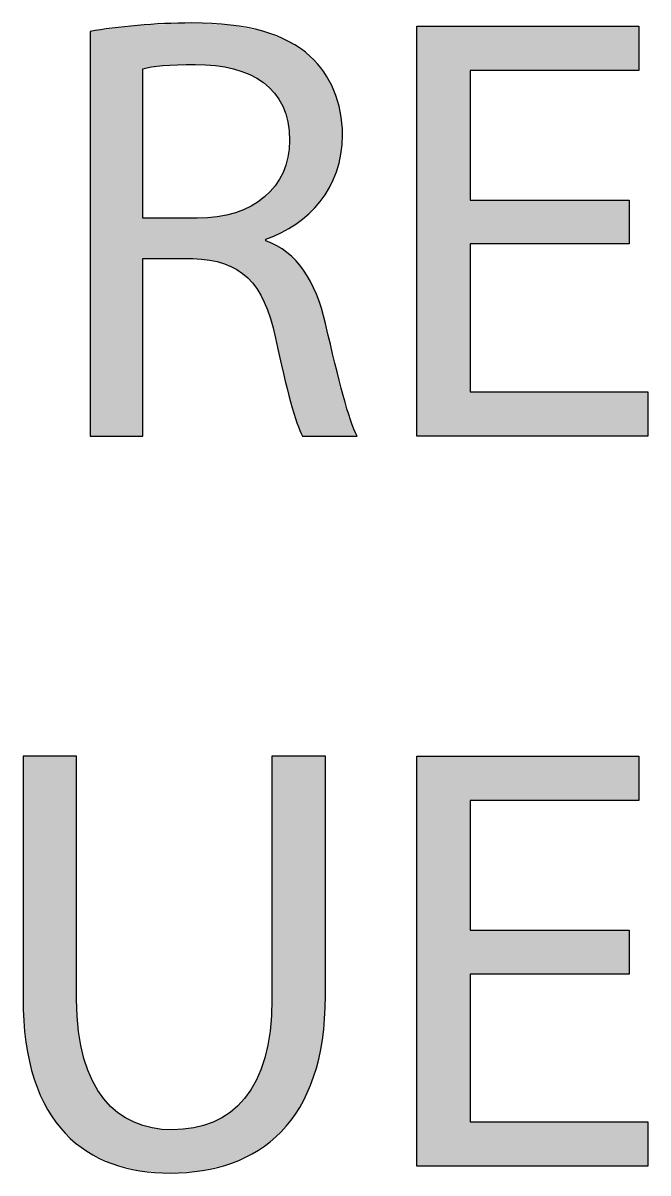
# Model space of a CAD drawing. Extents: x 0 to 360, y -268 to 0.
# Drawn here: x 150.81 to 153.89, y -210.71 to -205.04 of the extents above; entities that cross this region are included whole.
import ezdxf

# ---------------------------------------------------------------- set-up
doc = ezdxf.new("R2010")
doc.units = 0
doc.layers.add('LAYER_1', color=7, linetype='CONTINUOUS')

# ---------------------------------------------------------------- blocks, each defined once
blk = doc.blocks.new('*U166')
at = {"layer": 'LAYER_1', "color": 250}
for points in [[(151.3733, -207.0806), (151.1398, -205.0865), (151.3733, -205.0565)], [(151.4006, -207.0806), (151.3733, -205.0565), (151.4006, -205.0553)], [(151.4421, -205.2612), (151.4006, -205.0553), (151.4421, -205.0534)], [(151.4992, -205.2545), (151.4421, -205.0534), (151.4992, -205.0508)], [(151.5714, -205.25), (151.4992, -205.0508), (151.5714, -205.0476)], [(151.6405, -205.2488), (151.5714, -205.0476), (151.6405, -205.0445)], [(151.6584, -205.2485), (151.6584, -205.0455), (151.6674, -205.2489)], [(151.6674, -205.2489), (151.6674, -205.0459), (151.7185, -205.2517)], [(151.7185, -205.2517), (151.7185, -205.0486), (151.7296, -205.2523)], [(151.7296, -205.2523), (151.7296, -205.0492), (151.7576, -205.2538)], [(151.7576, -205.2538), (151.7576, -205.0507), (151.7671, -205.2552)], [(151.7671, -205.2552), (151.7671, -205.0512), (151.8018, -205.2604)], [(151.8018, -205.2604), (151.8018, -205.053), (151.8038, -205.2607)], [(151.8038, -205.2607), (151.8038, -205.0531), (151.813, -205.2627)], [(151.813, -205.2627), (151.813, -205.0536), (151.8322, -205.2669)], [(151.8322, -205.2669), (151.8322, -205.0546), (151.8475, -205.2703)], [(151.8475, -205.2703), (151.8475, -205.0576), (151.8563, -205.273)], [(151.8563, -205.273), (151.8563, -205.0593), (151.8638, -205.2753)], [(151.8638, -205.2753), (151.8638, -205.0607), (151.8885, -205.2828)], [(151.8885, -205.2828), (151.8885, -205.0655), (151.8967, -205.2861)], [(151.8967, -205.2861), (151.8967, -205.067), (151.9168, -205.2942)], [(151.9168, -205.2942), (151.9168, -205.0709), (151.9268, -205.2982)], [(151.9268, -205.2982), (151.9268, -205.0728), (151.9342, -205.3021)], [(151.9342, -205.3021), (151.9342, -205.0742), (151.9614, -205.3162)], [(151.9614, -205.3162), (151.9614, -205.0795), (151.9621, -205.3166)], [(151.9621, -205.3166), (151.9621, -205.0796), (151.9686, -205.3209)], [(151.9686, -205.3209), (151.9686, -205.0809), (151.9913, -205.336)], [(151.9913, -205.336), (151.9913, -205.0852), (151.9943, -205.3379)], [(151.9943, -205.3379), (151.9943, -205.0864), (151.9986, -205.3416)], [(151.9986, -205.3416), (151.9986, -205.0881), (151.9999, -205.3426)], [(151.9999, -205.3426), (151.9999, -205.0886), (152.0062, -205.348)], [(152.0062, -205.348), (152.0062, -205.0912), (152.0233, -205.3624)], [(152.0233, -205.3624), (152.0233, -205.0979), (152.0279, -205.3673)], [(152.0279, -205.3673), (152.0279, -205.0997), (152.0293, -205.3688)], [(152.0293, -205.3688), (152.0293, -205.1003), (152.0489, -205.3899)], [(152.0489, -205.3899), (152.0489, -205.108), (152.0525, -205.3949)], [(152.0525, -205.3949), (152.0525, -205.1095), (152.0543, -205.3974)], [(152.0543, -205.3974), (152.0543, -205.1102), (152.0608, -205.4065)], [(152.0608, -205.4065), (152.0608, -205.1128), (152.071, -205.4206)], [(152.071, -205.4206), (152.071, -205.1168), (152.0736, -205.4255)], [(152.0736, -205.4255), (152.0736, -205.1178), (152.0827, -205.4423)], [(152.0827, -205.4423), (152.0827, -205.1214), (152.0894, -205.4545)], [(152.0894, -205.4545), (152.0894, -205.1241), (152.0912, -205.4592)], [(152.0912, -205.4592), (152.0912, -205.1248), (152.1039, -205.4917)], [(152.1039, -205.4917), (152.1039, -205.1298), (152.105, -205.4958)], [(152.105, -205.4958), (152.105, -205.1303), (152.1099, -205.5146)], [(152.1099, -205.5146), (152.1099, -205.1322), (152.1145, -205.5322)], [(152.1145, -205.5322), (152.1145, -205.134), (152.115, -205.5356)], [(152.115, -205.5356), (152.115, -205.1342), (152.121, -205.576)], [(152.121, -205.576), (152.121, -205.1366), (152.1211, -205.5789)], [(152.1211, -205.5789), (152.1211, -205.1366), (152.1211, -205.5792)], [(152.1211, -205.5792), (152.1211, -205.1366), (152.1232, -205.6233)], [(152.1232, -206.0537), (152.1211, -205.6654), (152.1232, -205.6233)], [(152.1145, -206.0587), (152.1099, -205.7256), (152.1145, -205.708)], [(152.115, -206.0584), (152.1145, -205.708), (152.115, -205.706)], [(152.121, -206.055), (152.115, -205.706), (152.121, -205.6665)], [(152.1211, -206.0549), (152.121, -205.6665), (152.1211, -205.6656)], [(152.1211, -206.0549), (152.1211, -205.6656), (152.1211, -205.6654)], [(152.1039, -206.0649), (152.0912, -205.7806), (152.1039, -205.7472)], [(152.105, -206.0643), (152.1039, -205.7472), (152.105, -205.7444)], [(152.1099, -206.0614), (152.105, -205.7444), (152.1099, -205.7256)], [(152.071, -206.0821), (152.0608, -205.8338), (152.071, -205.8186)], [(152.0736, -206.081), (152.071, -205.8186), (152.0736, -205.8146)], [(152.0827, -206.0773), (152.0736, -205.8146), (152.0827, -205.797)], [(152.0894, -206.0734), (152.0827, -205.797), (152.0894, -205.7841)], [(152.0912, -206.0723), (152.0894, -205.7841), (152.0912, -205.7806)], [(152.0233, -206.102), (152.0062, -205.8957), (152.0233, -205.8796)], [(152.0279, -206.1), (152.0233, -205.8796), (152.0279, -205.8752)], [(152.0293, -206.0995), (152.0279, -205.8752), (152.0293, -205.8736)], [(152.0489, -206.0913), (152.0293, -205.8736), (152.0489, -205.8504)], [(152.0525, -206.0898), (152.0489, -205.8504), (152.0525, -205.8461)], [(152.0543, -206.0891), (152.0525, -205.8461), (152.0543, -205.8435)], [(152.0608, -206.0864), (152.0543, -205.8435), (152.0608, -205.8338)], [(151.9614, -206.3533), (151.9342, -205.9465), (151.9614, -205.9299)], [(151.9621, -206.3545), (151.9614, -205.9299), (151.9621, -205.9295)], [(151.9614, -206.3533), (151.9614, -205.9299), (151.9621, -206.3545)], [(151.9686, -206.3663), (151.9621, -205.9295), (151.9686, -205.9255)], [(151.9621, -206.3545), (151.9621, -205.9295), (151.9686, -206.3663)], [(151.9913, -206.4069), (151.9686, -205.9255), (151.9913, -205.9082)], [(151.9686, -206.3663), (151.9686, -205.9255), (151.9913, -206.4069)], [(151.9943, -206.4123), (151.9913, -205.9082), (151.9943, -205.906)], [(151.9913, -206.4069), (151.9913, -205.9082), (151.9943, -206.4123)], [(151.9986, -206.42), (151.9943, -205.906), (151.9986, -205.9027)], [(151.9943, -206.4123), (151.9943, -205.906), (151.9986, -206.42)], [(151.9999, -206.4234), (151.9986, -205.9027), (151.9999, -205.9017)], [(151.9986, -206.42), (151.9986, -205.9027), (151.9999, -206.4234)], [(152.0062, -206.4402), (151.9999, -205.9017), (152.0062, -205.8957)], [(151.9999, -206.4234), (151.9999, -205.9017), (152.0062, -206.4402)], [(151.7576, -206.2198), (151.7296, -206.0041), (151.7576, -206.0011)], [(151.7671, -206.2222), (151.7576, -206.0011), (151.7671, -206)], [(151.7576, -206.2198), (151.7576, -206.0011), (151.7671, -206.2222)], [(151.8018, -206.2308), (151.7671, -206), (151.8018, -205.9935)], [(151.7671, -206.2222), (151.7671, -206), (151.8018, -206.2308)], [(151.8038, -206.2318), (151.8018, -205.9935), (151.8038, -205.9932)], [(151.8018, -206.2308), (151.8018, -205.9935), (151.8038, -206.2318)], [(151.813, -206.236), (151.8038, -205.9932), (151.813, -205.9914)], [(151.8038, -206.2318), (151.8038, -205.9932), (151.813, -206.236)], [(151.8322, -206.245), (151.813, -205.9914), (151.8322, -205.9862)], [(151.813, -206.236), (151.813, -205.9914), (151.8322, -206.245)], [(151.8475, -206.252), (151.8322, -205.9862), (151.8475, -205.982)], [(151.8322, -206.245), (151.8322, -205.9862), (151.8475, -206.252)], [(151.8563, -206.2561), (151.8475, -205.982), (151.8563, -205.9796)], [(151.8475, -206.252), (151.8475, -205.982), (151.8563, -206.2561)], [(151.8638, -206.2596), (151.8563, -205.9796), (151.8638, -205.9767)], [(151.8563, -206.2561), (151.8563, -205.9796), (151.8638, -206.2596)], [(151.8885, -206.2785), (151.8638, -205.9767), (151.8885, -205.9676)], [(151.8638, -206.2596), (151.8638, -205.9767), (151.8885, -206.2785)], [(151.8967, -206.2848), (151.8885, -205.9676), (151.8967, -205.9645)], [(151.8885, -206.2785), (151.8885, -205.9676), (151.8967, -206.2848)], [(151.9168, -206.3002), (151.8967, -205.9645), (151.9168, -205.9549)], [(151.8967, -206.2848), (151.8967, -205.9645), (151.9168, -206.3002)], [(151.9268, -206.3121), (151.9168, -205.9549), (151.9268, -205.9501)], [(151.9168, -206.3002), (151.9168, -205.9549), (151.9268, -206.3121)], [(151.9342, -206.3209), (151.9268, -205.9501), (151.9342, -205.9465)], [(151.9268, -206.3121), (151.9268, -205.9501), (151.9342, -206.3209)], [(151.9342, -206.3209), (151.9342, -205.9465), (151.9614, -206.3533)], [(151.6466, -206.2048), (151.6466, -206.0071), (151.6584, -206.206)], [(151.6584, -206.206), (151.6584, -206.0071), (151.6674, -206.2068)], [(151.7185, -206.2118), (151.6674, -206.0071), (151.7185, -206.0053)], [(151.6674, -206.2068), (151.6674, -206.0071), (151.7185, -206.2118)], [(151.7296, -206.2128), (151.7185, -206.0053), (151.7296, -206.0041)], [(151.7185, -206.2118), (151.7185, -206.0053), (151.7296, -206.2128)], [(151.7296, -206.2128), (151.7296, -206.0041), (151.7576, -206.2198)], [(152.0062, -206.4402), (152.0062, -206.118), (152.0233, -206.4853)], [(152.0233, -206.4853), (152.0233, -206.1256), (152.0279, -206.4974)], [(152.0279, -206.4974), (152.0279, -206.1277), (152.0293, -206.5011)], [(152.0293, -206.5011), (152.0293, -206.1283), (152.0489, -206.5768)], [(152.0489, -206.5768), (152.0489, -206.137), (152.0525, -206.5907)], [(152.0525, -206.5907), (152.0525, -206.1386), (152.0543, -206.5976)], [(152.0543, -206.5976), (152.0543, -206.1394), (152.0608, -206.6253)], [(152.0608, -206.6253), (152.0608, -206.1423), (152.071, -206.6685)], [(152.071, -206.6685), (152.071, -206.1491), (152.0736, -206.6798)], [(152.0736, -206.6798), (152.0736, -206.1508), (152.0827, -206.7185)], [(152.0827, -206.7185), (152.0827, -206.1569), (152.0894, -206.7467)], [(152.0894, -206.7467), (152.0894, -206.1612), (152.0912, -206.7544)], [(152.0912, -206.7544), (152.0912, -206.1624), (152.1039, -206.8086)], [(152.1039, -206.8086), (152.1039, -206.1709), (152.105, -206.8132)], [(152.105, -206.8132), (152.105, -206.1716), (152.1099, -206.8341)], [(152.1099, -206.8341), (152.1099, -206.1749), (152.1145, -206.8536)], [(152.1145, -206.8536), (152.1145, -206.1791), (152.115, -206.8558)], [(152.115, -206.8558), (152.115, -206.1796), (152.121, -206.8811)], [(152.121, -206.8811), (152.121, -206.185), (152.1211, -206.8816)], [(152.1211, -206.8816), (152.1211, -206.1852), (152.1211, -206.8817)], [(152.1211, -206.8817), (152.1211, -206.1852), (152.1232, -206.8904)], [(152.1232, -206.8904), (152.1232, -206.1871), (152.1281, -206.9111)], [(152.1281, -206.9111), (152.1281, -206.1916), (152.1538, -206.9971)], [(152.1538, -206.9971), (152.1538, -206.2153), (152.1538, -206.9972)], [(152.1538, -206.9972), (152.1538, -206.2153), (152.1592, -207.0153)], [(152.1592, -207.0153), (152.1592, -206.222), (152.1862, -207.0806)]]:
    blk.add_solid(points, dxfattribs=at)
at = {"layer": 'LAYER_1', "color": 250, "extrusion": (0, 0, -1)}
for points in [[(-151.1398, -207.0806), (-151.1398, -205.0865), (-151.3733, -207.0806)], [(-151.3733, -207.0806), (-151.3733, -205.0565), (-151.4006, -207.0806)], [(-151.4006, -205.2698), (-151.4006, -205.0553), (-151.4421, -205.2612)], [(-151.4421, -205.2612), (-151.4421, -205.0534), (-151.4992, -205.2545)], [(-151.4992, -205.2545), (-151.4992, -205.0508), (-151.5714, -205.25)], [(-151.5714, -205.25), (-151.5714, -205.0476), (-151.6405, -205.2488)], [(-151.6405, -205.2488), (-151.6405, -205.0445), (-151.6466, -205.2487)], [(-151.6466, -205.2487), (-151.6405, -205.0445), (-151.6466, -205.0448)], [(-151.6466, -205.2487), (-151.6466, -205.0448), (-151.6584, -205.2485)], [(-151.6584, -205.2485), (-151.6466, -205.0448), (-151.6584, -205.0455)], [(-151.6674, -205.2489), (-151.6584, -205.0455), (-151.6674, -205.0459)], [(-151.7185, -205.2517), (-151.6674, -205.0459), (-151.7185, -205.0486)], [(-151.7296, -205.2523), (-151.7185, -205.0486), (-151.7296, -205.0492)], [(-151.7576, -205.2538), (-151.7296, -205.0492), (-151.7576, -205.0507)], [(-151.7671, -205.2552), (-151.7576, -205.0507), (-151.7671, -205.0512)], [(-151.8018, -205.2604), (-151.7671, -205.0512), (-151.8018, -205.053)], [(-151.8038, -205.2607), (-151.8018, -205.053), (-151.8038, -205.0531)], [(-151.813, -205.2627), (-151.8038, -205.0531), (-151.813, -205.0536)], [(-151.8322, -205.2669), (-151.813, -205.0536), (-151.8322, -205.0546)], [(-151.8475, -205.2703), (-151.8322, -205.0546), (-151.8475, -205.0576)], [(-151.8563, -205.273), (-151.8475, -205.0576), (-151.8563, -205.0593)], [(-151.8638, -205.2753), (-151.8563, -205.0593), (-151.8638, -205.0607)], [(-151.8885, -205.2828), (-151.8638, -205.0607), (-151.8885, -205.0655)], [(-151.8967, -205.2861), (-151.8885, -205.0655), (-151.8967, -205.067)], [(-151.9168, -205.2942), (-151.8967, -205.067), (-151.9168, -205.0709)], [(-151.9268, -205.2982), (-151.9168, -205.0709), (-151.9268, -205.0728)], [(-151.9342, -205.3021), (-151.9268, -205.0728), (-151.9342, -205.0742)], [(-151.9614, -205.3162), (-151.9342, -205.0742), (-151.9614, -205.0795)], [(-151.9621, -205.3166), (-151.9614, -205.0795), (-151.9621, -205.0796)], [(-151.9686, -205.3209), (-151.9621, -205.0796), (-151.9686, -205.0809)], [(-151.9913, -205.336), (-151.9686, -205.0809), (-151.9913, -205.0852)], [(-151.9943, -205.3379), (-151.9913, -205.0852), (-151.9943, -205.0864)], [(-151.9986, -205.3416), (-151.9943, -205.0864), (-151.9986, -205.0881)], [(-151.9999, -205.3426), (-151.9986, -205.0881), (-151.9999, -205.0886)], [(-152.0062, -205.348), (-151.9999, -205.0886), (-152.0062, -205.0912)], [(-152.0233, -205.3624), (-152.0062, -205.0912), (-152.0233, -205.0979)], [(-152.0279, -205.3673), (-152.0233, -205.0979), (-152.0279, -205.0997)], [(-152.0293, -205.3688), (-152.0279, -205.0997), (-152.0293, -205.1003)], [(-152.0489, -205.3899), (-152.0293, -205.1003), (-152.0489, -205.108)], [(-152.0525, -205.3949), (-152.0489, -205.108), (-152.0525, -205.1095)], [(-152.0543, -205.3974), (-152.0525, -205.1095), (-152.0543, -205.1102)], [(-152.0608, -205.4065), (-152.0543, -205.1102), (-152.0608, -205.1128)], [(-152.071, -205.4206), (-152.0608, -205.1128), (-152.071, -205.1168)], [(-152.0736, -205.4255), (-152.071, -205.1168), (-152.0736, -205.1178)], [(-152.0827, -205.4423), (-152.0736, -205.1178), (-152.0827, -205.1214)], [(-152.0894, -205.4545), (-152.0827, -205.1214), (-152.0894, -205.1241)], [(-152.0912, -205.4592), (-152.0894, -205.1241), (-152.0912, -205.1248)], [(-152.1039, -205.4917), (-152.0912, -205.1248), (-152.1039, -205.1298)], [(-152.105, -205.4958), (-152.1039, -205.1298), (-152.105, -205.1303)], [(-152.1099, -205.5146), (-152.105, -205.1303), (-152.1099, -205.1322)], [(-152.1145, -205.5322), (-152.1099, -205.1322), (-152.1145, -205.134)], [(-152.115, -205.5356), (-152.1145, -205.134), (-152.115, -205.1342)], [(-152.121, -205.576), (-152.115, -205.1342), (-152.121, -205.1366)], [(-152.1211, -205.5789), (-152.121, -205.1366), (-152.1211, -205.1366)], [(-152.1211, -205.5792), (-152.1211, -205.1366), (-152.1211, -205.1366)], [(-152.1232, -205.6233), (-152.1211, -205.1366), (-152.1232, -205.1381)], [(-152.1232, -206.0537), (-152.1232, -205.1381), (-152.1281, -206.0508)], [(-152.1281, -206.0508), (-152.1232, -205.1381), (-152.1281, -205.1415)], [(-152.1281, -206.0508), (-152.1281, -205.1415), (-152.1538, -206.0358)], [(-152.1538, -206.0358), (-152.1281, -205.1415), (-152.1538, -205.1594)], [(-152.1538, -206.0358), (-152.1538, -205.1594), (-152.1538, -206.0358)], [(-152.1538, -206.0358), (-152.1538, -205.1594), (-152.1538, -205.1594)], [(-152.1538, -206.0358), (-152.1538, -205.1594), (-152.1592, -206.0315)], [(-152.1592, -206.0315), (-152.1538, -205.1594), (-152.1592, -205.1632)], [(-152.1592, -206.0315), (-152.1592, -205.1632), (-152.1862, -206.0101)], [(-152.1862, -206.0101), (-152.1592, -205.1632), (-152.1862, -205.182)], [(-152.1862, -206.0101), (-152.1862, -205.182), (-152.1926, -206.0051)], [(-152.1926, -206.0051), (-152.1862, -205.182), (-152.1926, -205.1864)], [(-152.1926, -206.0051), (-152.1926, -205.1864), (-152.218, -205.9849)], [(-152.218, -205.9849), (-152.1926, -205.1864), (-152.218, -205.2042)], [(-152.218, -205.9849), (-152.218, -205.2042), (-152.2252, -205.9772)], [(-152.2252, -205.9772), (-152.218, -205.2042), (-152.2252, -205.2092)], [(-152.2252, -205.9772), (-152.2252, -205.2092), (-152.2555, -205.9446)], [(-152.2555, -205.9446), (-152.2252, -205.2092), (-152.2555, -205.2439)], [(-152.2555, -205.9446), (-152.2555, -205.2439), (-152.2738, -205.9248)], [(-152.2738, -205.9248), (-152.2555, -205.2439), (-152.2738, -205.2649)], [(-152.2738, -205.9248), (-152.2738, -205.2649), (-152.2917, -205.898)], [(-152.2917, -205.898), (-152.2738, -205.2649), (-152.2917, -205.2854)], [(-152.2917, -205.898), (-152.2917, -205.2854), (-152.3001, -205.8853)], [(-152.3001, -205.8853), (-152.2917, -205.2854), (-152.3001, -205.3008)], [(-152.3001, -205.8853), (-152.3001, -205.3008), (-152.3198, -205.8557)], [(-152.3198, -205.8557), (-152.3001, -205.3008), (-152.3198, -205.3369)], [(-152.3198, -205.8557), (-152.3198, -205.3369), (-152.3416, -205.8066)], [(-152.3416, -205.8066), (-152.3198, -205.3369), (-152.3416, -205.377)], [(-152.3416, -205.8066), (-152.3416, -205.377), (-152.3545, -205.7778)], [(-152.3545, -205.7778), (-152.3416, -205.377), (-152.3545, -205.4196)], [(-152.3545, -205.7778), (-152.3545, -205.4196), (-152.3731, -205.7043)], [(-152.3731, -205.7043), (-152.3545, -205.4196), (-152.3731, -205.4814)], [(-152.3731, -205.7043), (-152.3731, -205.4814), (-152.3764, -205.6913)], [(-152.3764, -205.6913), (-152.3731, -205.4814), (-152.3764, -205.5161)], [(-152.3764, -205.6913), (-152.3764, -205.5161), (-152.384, -205.5964)], [(-152.1145, -206.0587), (-152.1145, -205.708), (-152.115, -206.0584)], [(-152.115, -206.0584), (-152.115, -205.706), (-152.121, -206.055)], [(-152.121, -206.055), (-152.121, -205.6665), (-152.1211, -206.0549)], [(-152.1211, -206.0549), (-152.1211, -205.6654), (-152.1232, -206.0537)], [(-152.1211, -206.0549), (-152.1211, -205.6656), (-152.1211, -206.0549)], [(-152.1039, -206.0649), (-152.1039, -205.7472), (-152.105, -206.0643)], [(-152.105, -206.0643), (-152.105, -205.7444), (-152.1099, -206.0614)], [(-152.1099, -206.0614), (-152.1099, -205.7256), (-152.1145, -206.0587)], [(-152.071, -206.0821), (-152.071, -205.8186), (-152.0736, -206.081)], [(-152.0736, -206.081), (-152.0736, -205.8146), (-152.0827, -206.0773)], [(-152.0827, -206.0773), (-152.0827, -205.797), (-152.0894, -206.0734)], [(-152.0894, -206.0734), (-152.0894, -205.7841), (-152.0912, -206.0723)], [(-152.0912, -206.0723), (-152.0912, -205.7806), (-152.1039, -206.0649)], [(-152.0233, -206.102), (-152.0233, -205.8796), (-152.0279, -206.1)], [(-152.0279, -206.1), (-152.0279, -205.8752), (-152.0293, -206.0995)], [(-152.0293, -206.0995), (-152.0293, -205.8736), (-152.0489, -206.0913)], [(-152.0489, -206.0913), (-152.0489, -205.8504), (-152.0525, -206.0898)], [(-152.0525, -206.0898), (-152.0525, -205.8461), (-152.0543, -206.0891)], [(-152.0543, -206.0891), (-152.0543, -205.8435), (-152.0608, -206.0864)], [(-152.0608, -206.0864), (-152.0608, -205.8338), (-152.071, -206.0821)], [(-152.0062, -206.109), (-152.0062, -205.8957), (-152.0233, -206.102)], [(-151.4006, -206.2048), (-151.4006, -206.0071), (-151.4421, -206.2048)], [(-151.4421, -206.2048), (-151.4006, -206.0071), (-151.4421, -206.0071)], [(-151.4421, -206.2048), (-151.4421, -206.0071), (-151.4992, -206.2048)], [(-151.4992, -206.2048), (-151.4421, -206.0071), (-151.4992, -206.0071)], [(-151.4992, -206.2048), (-151.4992, -206.0071), (-151.5714, -206.2048)], [(-151.5714, -206.2048), (-151.4992, -206.0071), (-151.5714, -206.0071)], [(-151.5714, -206.2048), (-151.5714, -206.0071), (-151.6405, -206.2048)], [(-151.6405, -206.2048), (-151.5714, -206.0071), (-151.6405, -206.0071)], [(-151.6405, -206.2048), (-151.6405, -206.0071), (-151.6466, -206.2048)], [(-151.6466, -206.2048), (-151.6405, -206.0071), (-151.6466, -206.0071)], [(-151.6584, -206.206), (-151.6466, -206.0071), (-151.6584, -206.0071)], [(-151.6674, -206.2068), (-151.6584, -206.0071), (-151.6674, -206.0071)], [(-152.0233, -206.4853), (-152.0062, -206.118), (-152.0233, -206.1256)], [(-152.0279, -206.4974), (-152.0233, -206.1256), (-152.0279, -206.1277)], [(-152.0293, -206.5011), (-152.0279, -206.1277), (-152.0293, -206.1283)], [(-152.0489, -206.5768), (-152.0293, -206.1283), (-152.0489, -206.137)], [(-152.0525, -206.5907), (-152.0489, -206.137), (-152.0525, -206.1386)], [(-152.0543, -206.5976), (-152.0525, -206.1386), (-152.0543, -206.1394)], [(-152.0608, -206.6253), (-152.0543, -206.1394), (-152.0608, -206.1423)], [(-152.071, -206.6685), (-152.0608, -206.1423), (-152.071, -206.1491)], [(-152.0736, -206.6798), (-152.071, -206.1491), (-152.0736, -206.1508)], [(-152.0827, -206.7185), (-152.0736, -206.1508), (-152.0827, -206.1569)], [(-152.0894, -206.7467), (-152.0827, -206.1569), (-152.0894, -206.1612)], [(-152.0912, -206.7544), (-152.0894, -206.1612), (-152.0912, -206.1624)], [(-152.1039, -206.8086), (-152.0912, -206.1624), (-152.1039, -206.1709)], [(-152.105, -206.8132), (-152.1039, -206.1709), (-152.105, -206.1716)], [(-152.1099, -206.8341), (-152.105, -206.1716), (-152.1099, -206.1749)], [(-152.1145, -206.8536), (-152.1099, -206.1749), (-152.1145, -206.1791)], [(-152.115, -206.8558), (-152.1145, -206.1791), (-152.115, -206.1796)], [(-152.121, -206.8811), (-152.115, -206.1796), (-152.121, -206.185)], [(-152.1211, -206.8816), (-152.121, -206.185), (-152.1211, -206.1852)], [(-152.1211, -206.8817), (-152.1211, -206.1852), (-152.1211, -206.1852)], [(-152.1232, -206.8904), (-152.1211, -206.1852), (-152.1232, -206.1871)], [(-152.1281, -206.9111), (-152.1232, -206.1871), (-152.1281, -206.1916)], [(-152.1538, -206.9971), (-152.1281, -206.1916), (-152.1538, -206.2153)], [(-152.1538, -206.9972), (-152.1538, -206.2153), (-152.1538, -206.2153)], [(-152.1592, -207.0153), (-152.1538, -206.2153), (-152.1592, -206.222)], [(-152.1862, -207.0806), (-152.1592, -206.222), (-152.1862, -206.2554)], [(-152.1862, -207.0806), (-152.1862, -206.2554), (-152.1926, -207.0806)], [(-152.1926, -207.0806), (-152.1862, -206.2554), (-152.1926, -206.2633)], [(-152.1926, -207.0806), (-152.1926, -206.2633), (-152.218, -207.0806)], [(-152.218, -207.0806), (-152.1926, -206.2633), (-152.218, -206.311)], [(-152.218, -207.0806), (-152.218, -206.311), (-152.2252, -207.0806)], [(-152.2252, -207.0806), (-152.218, -206.311), (-152.2252, -206.3243)], [(-152.2252, -207.0806), (-152.2252, -206.3243), (-152.2555, -207.0806)], [(-152.2555, -207.0806), (-152.2252, -206.3243), (-152.2555, -206.3811)], [(-152.2555, -207.0806), (-152.2555, -206.3811), (-152.2738, -207.0806)], [(-152.2738, -207.0806), (-152.2555, -206.3811), (-152.2738, -206.4407)], [(-152.2738, -207.0806), (-152.2738, -206.4407), (-152.2917, -207.0806)], [(-152.2917, -207.0806), (-152.2738, -206.4407), (-152.2917, -206.4986)], [(-152.2917, -207.0806), (-152.2917, -206.4986), (-152.3001, -207.0806)], [(-152.3001, -207.0806), (-152.2917, -206.4986), (-152.3001, -206.5259)], [(-152.3001, -207.0806), (-152.3001, -206.5259), (-152.3198, -207.0806)], [(-152.3198, -207.0806), (-152.3001, -206.5259), (-152.3198, -206.6061)], [(-152.3198, -207.0806), (-152.3198, -206.6061), (-152.3416, -207.0806)], [(-152.3416, -207.0806), (-152.3198, -206.6061), (-152.3416, -206.6949)], [(-152.3416, -207.0806), (-152.3416, -206.6949), (-152.3545, -207.0806)], [(-152.3545, -207.0806), (-152.3416, -206.6949), (-152.3545, -206.7471)], [(-152.3545, -207.0806), (-152.3545, -206.7471), (-152.3731, -207.0806)], [(-152.3731, -207.0806), (-152.3545, -206.7471), (-152.3731, -206.8227)], [(-152.3731, -207.0806), (-152.3731, -206.8227), (-152.3764, -207.0806)], [(-152.3764, -207.0806), (-152.3731, -206.8227), (-152.3764, -206.8361)], [(-152.3764, -207.0806), (-152.3764, -206.8361), (-152.384, -207.0806)], [(-152.384, -207.0806), (-152.3764, -206.8361), (-152.384, -206.8671)], [(-152.384, -207.0806), (-152.384, -206.8671), (-152.3871, -207.0806)], [(-152.3871, -207.0806), (-152.384, -206.8671), (-152.3871, -206.8797)], [(-152.3871, -207.0806), (-152.3871, -206.8797), (-152.4232, -207.0806)], [(-152.4232, -207.0806), (-152.3871, -206.8797), (-152.4232, -207.0007)], [(-152.4232, -207.0806), (-152.4232, -207.0007), (-152.456, -207.0806)]]:
    blk.add_solid(points, dxfattribs=at)
blk = doc.blocks.new('*U167')
at = {"layer": 'LAYER_1', "color": 250, "extrusion": (0, 0, -1)}
for points in [[(-152.7498, -207.0806), (-152.7498, -205.0597), (-153.0137, -207.0806)], [(-153.0137, -207.0806), (-152.7498, -205.0597), (-153.0137, -205.0597)], [(-153.7963, -205.2788), (-153.7963, -205.0597), (-153.8444, -205.2788)], [(-153.8444, -205.2788), (-153.7963, -205.0597), (-153.8444, -205.0597)], [(-153.7963, -207.0806), (-153.7963, -206.8614), (-153.8444, -207.0806)], [(-153.8444, -207.0806), (-153.7963, -206.8614), (-153.8444, -206.8614)], [(-153.8444, -207.0806), (-153.8444, -206.8614), (-153.8893, -207.0806)], [(-153.8893, -207.0806), (-153.8444, -206.8614), (-153.8893, -206.8614)]]:
    blk.add_solid(points, dxfattribs=at)
at = {"layer": 'LAYER_1', "color": 250}
for points in [[(153.0137, -205.2788), (153.0137, -205.0597), (153.7963, -205.2788)], [(153.7963, -205.2788), (153.0137, -205.0597), (153.7963, -205.0597)], [(153.0137, -206.1332), (153.0137, -205.9168), (153.7963, -206.1332)], [(153.7963, -206.1332), (153.0137, -205.9168), (153.7963, -205.9168)], [(153.0137, -207.0806), (153.0137, -206.8614), (153.7963, -207.0806)], [(153.7963, -207.0806), (153.0137, -206.8614), (153.7963, -206.8614)]]:
    blk.add_solid(points, dxfattribs=at)
blk = doc.blocks.new('*U182')
at = {"layer": 'LAYER_1', "color": 250}
for points in [[(150.8096, -209.8483), (150.8096, -208.6577), (150.8238, -210.0663)], [(150.8238, -210.0663), (150.8238, -208.6577), (150.8648, -210.2489)], [(150.8648, -210.2489), (150.8648, -208.6577), (150.8946, -210.3276)], [(150.8946, -210.3276), (150.8946, -208.6577), (150.9301, -210.3983)], [(150.9301, -210.3983), (150.9301, -208.6577), (150.9711, -210.461)], [(150.9711, -210.461), (150.9711, -208.6577), (151.0173, -210.5162)], [(151.0173, -210.5162), (151.0173, -208.6577), (151.0683, -210.5639)], [(151.0683, -210.5639), (151.0683, -208.6577), (151.0735, -210.5677)], [(151.0735, -210.5677), (151.0735, -209.8573), (151.0826, -210.5744)], [(152.036, -210.5501), (152.028, -209.9963), (152.036, -209.8573)], [(151.0826, -210.5744), (151.0826, -210.014), (151.1091, -210.5938)], [(152.0271, -210.5581), (152.0009, -210.1447), (152.0271, -210.0123)], [(152.028, -210.5574), (152.0271, -210.0123), (152.028, -209.9963)], [(151.1091, -210.5938), (151.1091, -210.1473), (151.1238, -210.6046)], [(151.1238, -210.6046), (151.1238, -210.1861), (151.1513, -210.6181)], [(152.0009, -210.5768), (151.9695, -210.2269), (152.0009, -210.1447)], [(151.9695, -210.5994), (151.9587, -210.2553), (151.9695, -210.2269)], [(151.1513, -210.6181), (151.1513, -210.258), (151.2076, -210.6458)], [(151.9587, -210.6046), (151.9014, -210.3444), (151.9587, -210.2553)], [(151.2076, -210.6458), (151.2076, -210.3468), (151.2473, -210.6653)], [(151.9014, -210.6325), (151.8394, -210.4041), (151.9014, -210.3444)], [(151.2473, -210.6653), (151.2473, -210.3857), (151.2767, -210.6728)], [(151.2767, -210.6728), (151.2767, -210.4144), (151.3568, -210.6932)], [(151.8303, -210.665), (151.7463, -210.4609), (151.8303, -210.4128)], [(151.8394, -210.6627), (151.8303, -210.4128), (151.8394, -210.4041)], [(151.3568, -210.6932), (151.3568, -210.4618), (151.3853, -210.7004)], [(151.3853, -210.7004), (151.3853, -210.4707), (151.4465, -210.705)], [(151.6938, -210.6997), (151.6506, -210.4894), (151.6938, -210.4766)], [(151.7463, -210.6863), (151.6938, -210.4766), (151.7463, -210.4609)], [(151.4465, -210.705), (151.4465, -210.4897), (151.5353, -210.7117)], [(151.6506, -210.7029), (151.5442, -210.4988), (151.6506, -210.4894)]]:
    blk.add_solid(points, dxfattribs=at)
at = {"layer": 'LAYER_1', "color": 250, "extrusion": (0, 0, -1)}
for points in [[(-150.8238, -210.0663), (-150.8096, -208.6577), (-150.8238, -208.6577)], [(-150.8648, -210.2489), (-150.8238, -208.6577), (-150.8648, -208.6577)], [(-150.8946, -210.3276), (-150.8648, -208.6577), (-150.8946, -208.6577)], [(-150.9301, -210.3983), (-150.8946, -208.6577), (-150.9301, -208.6577)], [(-150.9711, -210.461), (-150.9301, -208.6577), (-150.9711, -208.6577)], [(-151.0173, -210.5162), (-150.9711, -208.6577), (-151.0173, -208.6577)], [(-151.0683, -210.5639), (-151.0173, -208.6577), (-151.0683, -208.6577)], [(-151.0735, -210.5677), (-151.0683, -208.6577), (-151.0735, -208.6577)], [(-152.036, -210.5501), (-152.036, -208.6577), (-152.0817, -210.5083)], [(-152.0817, -210.5083), (-152.036, -208.6577), (-152.0817, -208.6577)], [(-152.0817, -210.5083), (-152.0817, -208.6577), (-152.1302, -210.452)], [(-152.1302, -210.452), (-152.0817, -208.6577), (-152.1302, -208.6577)], [(-152.1302, -210.452), (-152.1302, -208.6577), (-152.1733, -210.3882)], [(-152.1733, -210.3882), (-152.1302, -208.6577), (-152.1733, -208.6577)], [(-152.1733, -210.3882), (-152.1733, -208.6577), (-152.2106, -210.3168)], [(-152.2106, -210.3168), (-152.1733, -208.6577), (-152.2106, -208.6577)], [(-152.2106, -210.3168), (-152.2106, -208.6577), (-152.2419, -210.2376)], [(-152.2419, -210.2376), (-152.2106, -208.6577), (-152.2419, -208.6577)], [(-152.2419, -210.2376), (-152.2419, -208.6577), (-152.2667, -210.1504)], [(-152.2667, -210.1504), (-152.2419, -208.6577), (-152.2667, -208.6577)], [(-152.2667, -210.1504), (-152.2667, -208.6577), (-152.2849, -210.0551)], [(-152.2849, -210.0551), (-152.2667, -208.6577), (-152.2849, -208.6577)], [(-152.2849, -210.0551), (-152.2849, -208.6577), (-152.2997, -209.8394)], [(-152.2997, -209.8394), (-152.2849, -208.6577), (-152.2997, -208.6577)], [(-151.0826, -210.5744), (-151.0735, -209.8573), (-151.0826, -210.014)], [(-151.1091, -210.5938), (-151.0826, -210.014), (-151.1091, -210.1473)], [(-152.0271, -210.5581), (-152.0271, -210.0123), (-152.028, -210.5574)], [(-152.028, -210.5574), (-152.028, -209.9963), (-152.036, -210.5501)], [(-151.1238, -210.6046), (-151.1091, -210.1473), (-151.1238, -210.1861)], [(-151.1513, -210.6181), (-151.1238, -210.1861), (-151.1513, -210.258)], [(-152.0009, -210.5768), (-152.0009, -210.1447), (-152.0271, -210.5581)], [(-151.9695, -210.5994), (-151.9695, -210.2269), (-152.0009, -210.5768)], [(-151.2076, -210.6458), (-151.1513, -210.258), (-151.2076, -210.3468)], [(-151.9587, -210.6046), (-151.9587, -210.2553), (-151.9695, -210.5994)], [(-151.2473, -210.6653), (-151.2076, -210.3468), (-151.2473, -210.3857)], [(-151.9014, -210.6325), (-151.9014, -210.3444), (-151.9587, -210.6046)], [(-151.2767, -210.6728), (-151.2473, -210.3857), (-151.2767, -210.4144)], [(-151.3568, -210.6932), (-151.2767, -210.4144), (-151.3568, -210.4618)], [(-151.8303, -210.665), (-151.8303, -210.4128), (-151.8394, -210.6627)], [(-151.8394, -210.6627), (-151.8394, -210.4041), (-151.9014, -210.6325)], [(-151.3853, -210.7004), (-151.3568, -210.4618), (-151.3853, -210.4707)], [(-151.4465, -210.705), (-151.3853, -210.4707), (-151.4465, -210.4897)], [(-151.6938, -210.6997), (-151.6938, -210.4766), (-151.7463, -210.6863)], [(-151.7463, -210.6863), (-151.7463, -210.4609), (-151.8303, -210.665)], [(-151.5353, -210.7117), (-151.4465, -210.4897), (-151.5353, -210.4979)], [(-151.5353, -210.7117), (-151.5353, -210.4979), (-151.5442, -210.711)], [(-151.5442, -210.711), (-151.5353, -210.4979), (-151.5442, -210.4988)], [(-151.5442, -210.711), (-151.5442, -210.4988), (-151.6506, -210.7029)], [(-151.6506, -210.7029), (-151.6506, -210.4894), (-151.6938, -210.6997)]]:
    blk.add_solid(points, dxfattribs=at)
blk = doc.blocks.new('*U183')
at = {"layer": 'LAYER_1', "color": 250, "extrusion": (0, 0, -1)}
for points in [[(-152.7497, -210.6786), (-152.7497, -208.6577), (-153.0136, -210.6786)], [(-153.0136, -210.6786), (-152.7497, -208.6577), (-153.0136, -208.6577)], [(-153.7961, -208.8768), (-153.7961, -208.6577), (-153.8442, -208.8768)], [(-153.8442, -208.8768), (-153.7961, -208.6577), (-153.8442, -208.6577)], [(-153.7961, -210.6786), (-153.7961, -210.4602), (-153.8442, -210.6786)], [(-153.8442, -210.6786), (-153.7961, -210.4602), (-153.8442, -210.4602)], [(-153.8442, -210.6786), (-153.8442, -210.4602), (-153.8891, -210.6786)], [(-153.8891, -210.6786), (-153.8442, -210.4602), (-153.8891, -210.4602)]]:
    blk.add_solid(points, dxfattribs=at)
at = {"layer": 'LAYER_1', "color": 250}
for points in [[(153.0136, -208.8768), (153.0136, -208.6577), (153.7961, -208.8768)], [(153.7961, -208.8768), (153.0136, -208.6577), (153.7961, -208.6577)], [(153.0136, -209.7312), (153.0136, -209.5155), (153.7961, -209.7312)], [(153.7961, -209.7312), (153.0136, -209.5155), (153.7961, -209.5155)], [(153.0136, -210.6786), (153.0136, -210.4602), (153.7961, -210.6786)], [(153.7961, -210.6786), (153.0136, -210.4602), (153.7961, -210.4602)]]:
    blk.add_solid(points, dxfattribs=at)
blk = doc.blocks.new('BLOCK_23')
at = {"layer": 'LAYER_1'}
for points in [[(153.7963, -206.1332), (153.0137, -206.1332), (153.0137, -206.8614), (153.8893, -206.8614), (153.8893, -207.0806), (152.7498, -207.0806), (152.7498, -205.0597), (153.8444, -205.0597), (153.8444, -205.2788), (153.0137, -205.2788), (153.0137, -205.9168), (153.7963, -205.9168), (153.7963, -206.1332)], [(153.7961, -209.7312), (153.0136, -209.7312), (153.0136, -210.4602), (153.8891, -210.4602), (153.8891, -210.6786), (152.7497, -210.6786), (152.7497, -208.6577), (153.8442, -208.6577), (153.8442, -208.8768), (153.0136, -208.8768), (153.0136, -209.5155), (153.7961, -209.5155), (153.7961, -209.7312)]]:
    blk.add_lwpolyline(points, dxfattribs=at)
for points, knots in [([(151.1398, -205.0865), (151.2717, -205.0624), (151.4636, -205.0445), (151.6405, -205.0445), (151.9194, -205.0445), (152.1022, -205.0982), (152.2252, -205.2092), (152.324, -205.2994), (152.384, -205.4372), (152.384, -205.5964), (152.384, -205.8603), (152.2162, -206.0374), (152.0062, -206.109), (152.0062, -206.109), (152.0062, -206.118), (152.0062, -206.118), (152.1592, -206.1717), (152.2522, -206.3157), (152.3001, -206.5259), (152.3661, -206.8077), (152.4141, -207.0027), (152.456, -207.0806), (152.456, -207.0806), (152.1862, -207.0806), (152.1862, -207.0806), (152.1532, -207.0206), (152.1082, -206.8497), (152.0543, -206.5976), (151.9943, -206.3192), (151.8834, -206.2138), (151.6466, -206.2048), (151.6466, -206.2048), (151.4006, -206.2048), (151.4006, -206.2048), (151.4006, -206.2048), (151.4006, -207.0806), (151.4006, -207.0806), (151.4006, -207.0806), (151.1398, -207.0806), (151.1398, -207.0806), (151.1398, -207.0806), (151.1398, -205.0865), (151.1398, -205.0865)], [0, 0, 0, 0, 1, 1, 1, 2, 2, 2, 3, 3, 3, 4, 4, 4, 5, 5, 5, 6, 6, 6, 7, 7, 7, 8, 8, 8, 9, 9, 9, 10, 10, 10, 11, 11, 11, 12, 12, 12, 13, 13, 13, 14, 14, 14, 14]), ([(151.4006, -206.0071), (151.4006, -206.0071), (151.6674, -206.0071), (151.6674, -206.0071), (151.9463, -206.0071), (152.1232, -205.8541), (152.1232, -205.6233), (152.1232, -205.3621), (151.9344, -205.2485), (151.6584, -205.2485), (151.5325, -205.2485), (151.4455, -205.2574), (151.4006, -205.2698), (151.4006, -205.2698), (151.4006, -206.0071), (151.4006, -206.0071)], [0, 0, 0, 0, 1, 1, 1, 2, 2, 2, 3, 3, 3, 4, 4, 4, 5, 5, 5, 5]), ([(151.0735, -208.6577), (151.0735, -208.6577), (151.0735, -209.8573), (151.0735, -209.8573), (151.0735, -210.3072), (151.2743, -210.4988), (151.5442, -210.4988), (151.841, -210.4988), (152.036, -210.301), (152.036, -209.8573), (152.036, -209.8573), (152.036, -208.6577), (152.036, -208.6577), (152.036, -208.6577), (152.2997, -208.6577), (152.2997, -208.6577), (152.2997, -208.6577), (152.2997, -209.8394), (152.2997, -209.8394), (152.2997, -210.4602), (151.973, -210.7117), (151.5353, -210.7117), (151.1215, -210.7117), (150.8096, -210.4781), (150.8096, -209.8483), (150.8096, -209.8483), (150.8096, -208.6577), (150.8096, -208.6577), (150.8096, -208.6577), (151.0735, -208.6577), (151.0735, -208.6577)], [0, 0, 0, 0, 1, 1, 1, 2, 2, 2, 3, 3, 3, 4, 4, 4, 5, 5, 5, 6, 6, 6, 7, 7, 7, 8, 8, 8, 9, 9, 9, 10, 10, 10, 10])]:
    blk.add_open_spline(points, degree=3, knots=knots, dxfattribs=at)
at = {"layer": 'LAYER_1', "color": 250}
for name in ['*U166', '*U167', '*U182', '*U183']:
    blk.add_blockref(name, (0, 0), dxfattribs=at)
blk = doc.blocks.new('BLOCK_20')
at = {"layer": 'LAYER_1'}
blk.add_blockref('BLOCK_23', (0, 0), dxfattribs=at)
blk = doc.blocks.new('BLOCK_17')
at = {"layer": 'LAYER_1'}
blk.add_blockref('BLOCK_20', (0, 0), dxfattribs=at)

msp = doc.modelspace()

# ---------------------------------------------------------------- block references
at = {"layer": 'LAYER_1'}
msp.add_blockref('BLOCK_17', (0, 0), dxfattribs=at)

doc.saveas('drawing.dxf')
